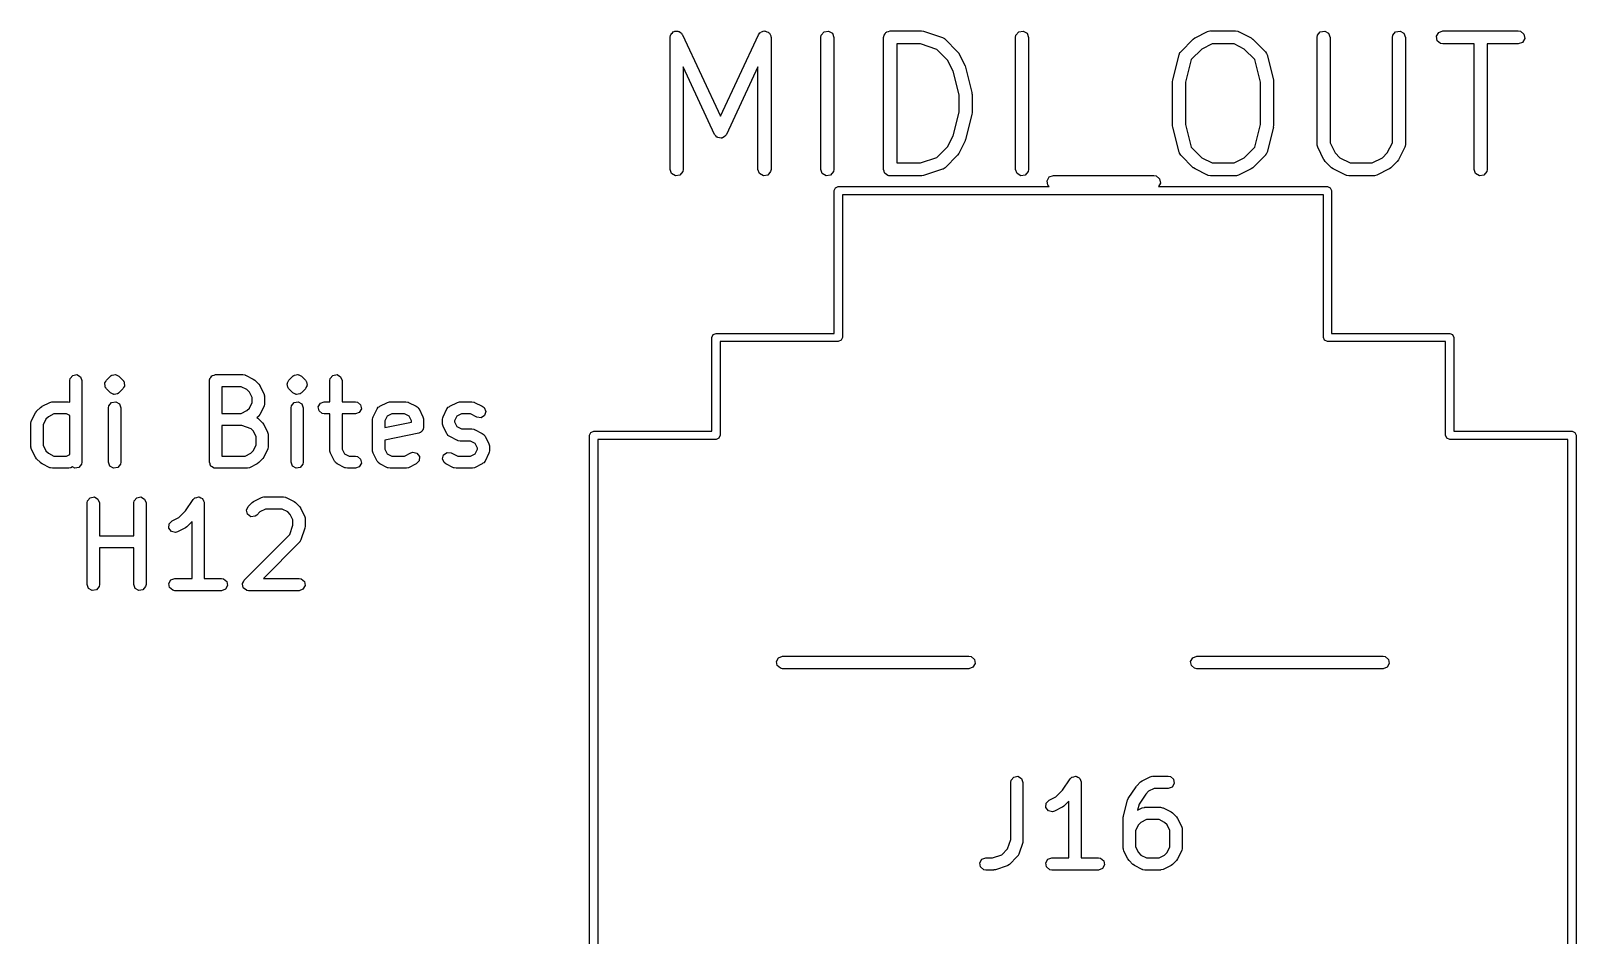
# Model space of a CAD drawing. Extents: x 0.58 to 7.69, y -5 to -0.56.
# Drawn here: x 4.059 to 4.805, y -1.076 to -0.639 of the extents above; entities that cross this region are included whole.
import ezdxf

# ---------------------------------------------------------------- set-up
doc = ezdxf.new("R2010")
doc.units = 0
doc.header["$MEASUREMENT"] = 0
doc.layers.add('BLACK', color=7, linetype='CONTINUOUS')

msp = doc.modelspace()

# ---------------------------------------------------------------- linework, layer by layer
at = {"layer": 'BLACK', "linetype": 'CONTINUOUS'}
for p, q in [((4.36757, -0.642607), (4.36776, -0.641529)), ((4.36776, -0.641529), (4.36803, -0.641207)), ((4.36803, -0.641207), (4.36814, -0.640801)), ((4.36814, -0.640801), (4.36871, -0.640406)), ((4.36871, -0.640406), (4.36915, -0.639879)), ((4.36915, -0.639879), (4.36956, -0.639805)), ((4.36956, -0.639805), (4.36991, -0.639564)), ((4.36991, -0.639564), (4.37059, -0.639624)), ((4.37059, -0.639624), (4.37127, -0.639504)), ((4.37127, -0.639504), (4.37163, -0.639715)), ((4.37163, -0.639715), (4.37205, -0.639751)), ((4.37205, -0.639751), (4.37254, -0.640238)), ((4.37254, -0.640238), (4.37314, -0.640582)), ((4.37314, -0.640582), (4.37328, -0.640977)), ((4.37328, -0.640977), (4.37358, -0.641274)), ((4.37358, -0.641274), (4.39196, -0.680658)), ((4.39196, -0.680658), (4.41034, -0.641274)), ((4.41034, -0.641274), (4.41096, -0.640379)), ((4.41096, -0.640379), (4.41134, -0.640201)), ((4.41134, -0.640201), (4.41162, -0.639879)), ((4.41162, -0.639879), (4.41229, -0.639759)), ((4.41229, -0.639759), (4.41292, -0.639468)), ((4.41292, -0.639468), (4.41332, -0.639577)), ((4.41332, -0.639577), (4.41374, -0.639504)), ((4.41374, -0.639504), (4.41433, -0.639848)), ((4.41433, -0.639848), (4.415, -0.640027)), ((4.415, -0.640027), (4.41524, -0.640371)), ((4.41524, -0.640371), (4.4156, -0.640582)), ((4.4156, -0.640582), (4.41584, -0.641228)), ((4.41584, -0.641228), (4.41623, -0.641792)), ((4.44037, -0.642607), (4.44056, -0.641529)), ((4.44056, -0.641529), (4.44195, -0.639879)), ((4.44195, -0.639879), (4.44407, -0.639504)), ((4.44407, -0.639504), (4.44594, -0.640582)), ((4.44594, -0.640582), (4.44667, -0.642607)), ((4.47082, -0.641938), (4.4709, -0.641529)), ((4.4709, -0.641529), (4.47142, -0.640902)), ((4.47142, -0.640902), (4.47183, -0.640194)), ((4.47183, -0.640194), (4.4721, -0.640096)), ((4.4721, -0.640096), (4.47228, -0.639879)), ((4.47228, -0.639879), (4.47309, -0.639736)), ((4.47309, -0.639736), (4.47386, -0.639457)), ((4.47386, -0.639457), (4.48902, -0.639457)), ((4.48902, -0.639457), (4.48995, -0.63962)), ((4.48995, -0.63962), (4.49002, -0.639618)), ((4.49002, -0.639618), (4.49912, -0.642652)), ((4.53441, -0.642607), (4.5346, -0.641529)), ((4.5346, -0.641529), (4.53598, -0.639879)), ((4.53598, -0.639879), (4.5381, -0.639504)), ((4.5381, -0.639504), (4.53997, -0.640582)), ((4.53997, -0.640582), (4.54071, -0.642607)), ((4.62108, -0.642822), (4.62715, -0.639789)), ((4.62715, -0.639789), (4.6282, -0.639477)), ((4.6282, -0.639477), (4.62838, -0.639521)), ((4.62838, -0.639521), (4.62856, -0.639457)), ((4.62856, -0.639457), (4.64069, -0.639457)), ((4.64069, -0.639457), (4.64177, -0.639646)), ((4.64177, -0.639646), (4.64191, -0.639768)), ((4.64191, -0.639768), (4.6421, -0.639789)), ((4.6421, -0.639789), (4.64817, -0.642822)), ((4.68001, -0.642607), (4.6802, -0.641529)), ((4.6802, -0.641529), (4.68158, -0.639879)), ((4.68158, -0.639879), (4.6837, -0.639504)), ((4.6837, -0.639504), (4.68557, -0.640582)), ((4.68557, -0.640582), (4.68631, -0.642607)), ((4.71641, -0.642607), (4.7166, -0.641529)), ((4.7166, -0.641529), (4.71798, -0.639879)), ((4.71798, -0.639879), (4.7201, -0.639504)), ((4.7201, -0.639504), (4.72197, -0.640582)), ((4.72197, -0.640582), (4.72271, -0.642607)), ((4.73769, -0.64206), (4.73877, -0.640194)), ((4.73877, -0.640194), (4.74079, -0.639457)), ((4.74079, -0.639457), (4.77719, -0.639457)), ((4.77719, -0.639457), (4.77827, -0.639646)), ((4.77827, -0.639646), (4.77992, -0.641032)), ((4.77992, -0.641032), (4.78029, -0.643154)), ((4.36757, -0.706307), (4.36757, -0.642607)), ((4.41623, -0.641792), (4.4162, -0.642211)), ((4.4162, -0.642211), (4.41634, -0.642607)), ((4.41634, -0.642607), (4.41634, -0.706307)), ((4.44037, -0.706307), (4.44037, -0.642607)), ((4.44667, -0.642607), (4.44667, -0.706307)), ((4.47071, -0.642607), (4.47078, -0.642197)), ((4.47071, -0.706307), (4.47071, -0.642607)), ((4.47075, -0.64206), (4.47082, -0.641938)), ((4.47078, -0.642197), (4.47075, -0.64206)), ((4.48851, -0.645757), (4.47701, -0.645757)), ((4.47701, -0.645757), (4.47701, -0.703157)), ((4.49642, -0.648393), (4.48851, -0.645757)), ((4.5016, -0.653573), (4.49642, -0.648393)), ((4.49912, -0.642652), (4.50008, -0.643172)), ((4.50008, -0.643172), (4.50018, -0.643333)), ((4.50018, -0.643333), (4.50035, -0.643412)), ((4.50035, -0.643412), (4.50642, -0.649479)), ((4.53441, -0.706307), (4.53441, -0.642607)), ((4.54071, -0.642607), (4.54071, -0.706307)), ((4.6142, -0.649479), (4.62026, -0.643413)), ((4.62436, -0.648229), (4.61927, -0.653317)), ((4.62026, -0.643413), (4.62103, -0.642872)), ((4.62103, -0.642872), (4.62108, -0.642822)), ((4.6293, -0.645757), (4.62436, -0.648229)), ((4.63995, -0.645757), (4.6293, -0.645757)), ((4.64489, -0.648229), (4.63995, -0.645757)), ((4.64998, -0.653317), (4.64489, -0.648229)), ((4.64817, -0.642822), (4.64892, -0.643383)), ((4.64892, -0.643383), (4.64898, -0.643412)), ((4.64898, -0.643412), (4.65505, -0.649479)), ((4.68001, -0.694173), (4.68001, -0.642607)), ((4.68631, -0.642607), (4.68631, -0.69343)), ((4.71641, -0.69343), (4.71641, -0.642607)), ((4.72271, -0.642607), (4.72271, -0.694173)), ((4.73806, -0.644182), (4.73769, -0.64206)), ((4.73971, -0.645567), (4.73806, -0.644182)), ((4.74079, -0.645757), (4.73971, -0.645567)), ((4.75584, -0.645757), (4.74079, -0.645757)), ((4.75584, -0.706307), (4.75584, -0.645757)), ((4.77719, -0.645757), (4.76214, -0.645757)), ((4.76214, -0.645757), (4.76214, -0.706307)), ((4.77921, -0.64502), (4.77719, -0.645757)), ((4.78029, -0.643154), (4.77921, -0.64502)), ((4.50425, -0.658873), (4.5016, -0.653573)), ((4.50642, -0.649479), (4.50696, -0.650251)), ((4.50696, -0.650251), (4.50701, -0.650298)), ((4.50701, -0.650298), (4.51004, -0.656365)), ((4.51004, -0.656365), (4.5102, -0.656886)), ((4.61033, -0.663076), (4.61337, -0.650943)), ((4.61337, -0.650943), (4.61381, -0.649943)), ((4.61381, -0.649943), (4.61406, -0.649761)), ((4.61406, -0.649761), (4.6142, -0.649479)), ((4.61927, -0.653317), (4.61654, -0.664228)), ((4.65271, -0.664228), (4.64998, -0.653317)), ((4.65505, -0.649479), (4.65568, -0.650375)), ((4.65568, -0.650375), (4.65571, -0.650685)), ((4.65571, -0.650685), (4.65588, -0.650943)), ((4.65588, -0.650943), (4.65891, -0.663076)), ((4.3891, -0.689439), (4.37387, -0.656805)), ((4.37387, -0.656805), (4.37387, -0.706307)), ((4.41004, -0.656805), (4.39481, -0.689439)), ((4.41004, -0.706307), (4.41004, -0.656805)), ((4.50711, -0.670294), (4.50425, -0.658873)), ((4.5102, -0.656886), (4.51028, -0.657009)), ((4.51028, -0.657009), (4.51331, -0.669143)), ((4.61024, -0.66384), (4.61035, -0.663221)), ((4.61024, -0.685073), (4.61024, -0.66384)), ((4.61035, -0.663221), (4.61033, -0.663076)), ((4.65891, -0.663076), (4.65896, -0.663703)), ((4.65896, -0.663703), (4.65901, -0.66384)), ((4.65901, -0.66384), (4.65901, -0.685073)), ((4.50711, -0.678619), (4.50711, -0.670294)), ((4.51331, -0.669143), (4.51336, -0.66977)), ((4.51336, -0.66977), (4.51341, -0.669907)), ((4.51341, -0.669907), (4.51341, -0.679007)), ((4.61654, -0.664228), (4.61654, -0.684685)), ((4.65271, -0.684685), (4.65271, -0.664228)), ((4.50425, -0.69004), (4.50711, -0.678619)), ((4.51341, -0.679007), (4.5133, -0.679626)), ((4.51331, -0.679771), (4.51028, -0.691904)), ((4.5133, -0.679626), (4.51331, -0.679771)), ((4.61029, -0.68521), (4.61024, -0.685073)), ((4.61033, -0.685837), (4.61029, -0.68521)), ((4.61337, -0.697971), (4.61033, -0.685837)), ((4.61654, -0.684685), (4.61927, -0.695596)), ((4.64998, -0.695596), (4.65271, -0.684685)), ((4.65891, -0.685837), (4.65588, -0.697971)), ((4.65901, -0.685073), (4.6589, -0.685692)), ((4.6589, -0.685692), (4.65891, -0.685837)), ((4.38968, -0.690017), (4.3891, -0.689439)), ((4.39015, -0.690686), (4.38968, -0.690017)), ((4.39042, -0.69076), (4.39015, -0.690686)), ((4.39063, -0.690962), (4.39042, -0.69076)), ((4.39144, -0.691033), (4.39063, -0.690962)), ((4.39223, -0.691245), (4.39144, -0.691033)), ((4.39249, -0.691124), (4.39223, -0.691245)), ((4.39277, -0.691149), (4.39249, -0.691124)), ((4.39344, -0.69068), (4.39277, -0.691149)), ((4.39418, -0.690335), (4.39344, -0.69068)), ((4.39442, -0.689993), (4.39418, -0.690335)), ((4.39454, -0.689913), (4.39442, -0.689993)), ((4.39457, -0.689778), (4.39454, -0.689913)), ((4.39481, -0.689439), (4.39457, -0.689778)), ((4.5016, -0.695341), (4.50425, -0.69004)), ((4.51004, -0.692549), (4.50701, -0.698615)), ((4.51006, -0.6924), (4.51004, -0.692549)), ((4.51028, -0.691904), (4.51006, -0.6924)), ((4.68631, -0.69343), (4.68878, -0.698374)), ((4.71393, -0.698374), (4.71641, -0.69343)), ((4.48851, -0.703157), (4.49642, -0.70052)), ((4.49642, -0.70052), (4.5016, -0.695341)), ((4.50642, -0.699434), (4.50035, -0.705501)), ((4.50645, -0.699372), (4.50642, -0.699434)), ((4.50701, -0.698615), (4.50645, -0.699372)), ((4.61354, -0.698228), (4.61337, -0.697971)), ((4.61357, -0.698538), (4.61354, -0.698228)), ((4.6142, -0.699434), (4.61357, -0.698538)), ((4.62026, -0.705501), (4.6142, -0.699434)), ((4.61927, -0.695596), (4.62436, -0.700684)), ((4.62436, -0.700684), (4.6293, -0.703157)), ((4.63995, -0.703157), (4.64489, -0.700684)), ((4.64489, -0.700684), (4.64998, -0.695596)), ((4.65505, -0.699434), (4.64898, -0.705501)), ((4.65518, -0.699152), (4.65505, -0.699434)), ((4.65543, -0.69897), (4.65518, -0.699152)), ((4.65588, -0.697971), (4.65543, -0.69897)), ((4.68007, -0.69435), (4.68001, -0.694173)), ((4.68003, -0.694533), (4.68007, -0.69435)), ((4.68034, -0.695582), (4.68003, -0.694533)), ((4.68337, -0.701649), (4.68034, -0.695582)), ((4.68878, -0.698374), (4.69109, -0.700684)), ((4.69109, -0.700684), (4.69603, -0.703157)), ((4.70668, -0.703157), (4.71162, -0.700684)), ((4.71162, -0.700684), (4.71393, -0.698374)), ((4.72237, -0.695582), (4.71934, -0.701649)), ((4.7224, -0.695395), (4.72237, -0.695582)), ((4.72252, -0.695251), (4.7224, -0.695395)), ((4.72271, -0.694173), (4.72252, -0.695251)), ((4.36831, -0.708331), (4.36757, -0.706307)), ((4.37018, -0.709409), (4.36831, -0.708331)), ((4.37368, -0.707384), (4.3723, -0.709035)), ((4.37387, -0.706307), (4.37368, -0.707384)), ((4.41078, -0.708331), (4.41004, -0.706307)), ((4.41264, -0.709409), (4.41078, -0.708331)), ((4.41615, -0.707384), (4.41477, -0.709035)), ((4.41634, -0.706307), (4.41615, -0.707384)), ((4.44111, -0.708331), (4.44037, -0.706307)), ((4.44298, -0.709409), (4.44111, -0.708331)), ((4.44648, -0.707384), (4.4451, -0.709035)), ((4.44667, -0.706307), (4.44648, -0.707384)), ((4.47099, -0.707076), (4.47071, -0.706307)), ((4.47113, -0.707882), (4.47099, -0.707076)), ((4.47135, -0.708064), (4.47113, -0.707882)), ((4.47144, -0.708331), (4.47135, -0.708064)), ((4.47215, -0.70874), (4.47144, -0.708331)), ((4.47278, -0.709267), (4.47215, -0.70874)), ((4.47701, -0.703157), (4.48851, -0.703157)), ((4.49912, -0.706262), (4.49002, -0.709295)), ((4.49927, -0.706145), (4.49912, -0.706262)), ((4.49945, -0.706128), (4.49927, -0.706145)), ((4.50035, -0.705501), (4.49945, -0.706128)), ((4.53514, -0.708331), (4.53441, -0.706307)), ((4.53701, -0.709409), (4.53514, -0.708331)), ((4.54052, -0.707384), (4.53913, -0.709035)), ((4.54071, -0.706307), (4.54052, -0.707384)), ((4.62032, -0.70553), (4.62026, -0.705501)), ((4.62108, -0.706091), (4.62032, -0.70553)), ((4.62715, -0.709124), (4.62108, -0.706091)), ((4.6293, -0.703157), (4.63995, -0.703157)), ((4.64817, -0.706091), (4.6421, -0.709124)), ((4.64821, -0.706041), (4.64817, -0.706091)), ((4.64898, -0.705501), (4.64821, -0.706041)), ((4.68342, -0.701696), (4.68337, -0.701649)), ((4.68396, -0.702467), (4.68342, -0.701696)), ((4.687, -0.705501), (4.68396, -0.702467)), ((4.68706, -0.70553), (4.687, -0.705501)), ((4.68781, -0.706091), (4.68706, -0.70553)), ((4.69388, -0.709124), (4.68781, -0.706091)), ((4.69603, -0.703157), (4.70668, -0.703157)), ((4.7149, -0.706091), (4.70883, -0.709124)), ((4.71495, -0.706041), (4.7149, -0.706091)), ((4.71572, -0.705501), (4.71495, -0.706041)), ((4.71875, -0.702467), (4.71572, -0.705501)), ((4.71878, -0.702405), (4.71875, -0.702467)), ((4.71934, -0.701649), (4.71878, -0.702405)), ((4.75658, -0.708331), (4.75584, -0.706307)), ((4.75844, -0.709409), (4.75658, -0.708331)), ((4.76195, -0.707384), (4.76057, -0.709035)), ((4.76214, -0.706307), (4.76195, -0.707384)), ((4.3723, -0.709035), (4.37018, -0.709409)), ((4.41477, -0.709035), (4.41264, -0.709409)), ((4.4451, -0.709035), (4.44298, -0.709409)), ((4.44685, -0.716535), (4.44743, -0.715144)), ((4.44743, -0.715144), (4.44882, -0.714567)), ((4.44882, -0.714567), (4.55073, -0.714567)), ((4.47319, -0.709339), (4.47278, -0.709267)), ((4.47331, -0.709409), (4.47319, -0.709339)), ((4.47345, -0.709384), (4.47331, -0.709409)), ((4.47386, -0.709457), (4.47345, -0.709384)), ((4.48902, -0.709457), (4.47386, -0.709457)), ((4.48909, -0.709433), (4.48902, -0.709457)), ((4.49002, -0.709295), (4.48909, -0.709433)), ((4.53913, -0.709035), (4.53701, -0.709409)), ((4.54962, -0.711826), (4.5507, -0.70996)), ((4.55, -0.713948), (4.54962, -0.711826)), ((4.55073, -0.714567), (4.55, -0.713948)), ((4.5507, -0.70996), (4.55272, -0.709223)), ((4.55272, -0.709223), (4.60126, -0.709223)), ((4.60126, -0.709223), (4.60233, -0.709413)), ((4.60233, -0.709413), (4.60398, -0.710798)), ((4.60436, -0.71292), (4.60341, -0.714567)), ((4.60341, -0.714567), (4.68504, -0.714567)), ((4.60398, -0.710798), (4.60436, -0.71292)), ((4.62734, -0.709145), (4.62715, -0.709124)), ((4.62748, -0.709267), (4.62734, -0.709145)), ((4.62856, -0.709457), (4.62748, -0.709267)), ((4.64069, -0.709457), (4.62856, -0.709457)), ((4.64087, -0.709392), (4.64069, -0.709457)), ((4.64105, -0.709436), (4.64087, -0.709392)), ((4.6421, -0.709124), (4.64105, -0.709436)), ((4.68504, -0.714567), (4.68643, -0.715144)), ((4.68643, -0.715144), (4.68701, -0.716535)), ((4.69407, -0.709145), (4.69388, -0.709124)), ((4.69421, -0.709267), (4.69407, -0.709145)), ((4.69529, -0.709457), (4.69421, -0.709267)), ((4.70742, -0.709457), (4.69529, -0.709457)), ((4.7076, -0.709392), (4.70742, -0.709457)), ((4.70778, -0.709436), (4.7076, -0.709392)), ((4.70883, -0.709124), (4.70778, -0.709436)), ((4.76057, -0.709035), (4.75844, -0.709409)), ((4.44685, -0.785433), (4.44685, -0.716535)), ((4.45079, -0.718504), (4.45079, -0.787402)), ((4.68307, -0.718504), (4.45079, -0.718504)), ((4.68307, -0.787402), (4.68307, -0.718504)), ((4.68701, -0.716535), (4.68701, -0.785433)), ((4.3878, -0.787402), (4.38837, -0.78601)), ((4.3878, -0.832677), (4.3878, -0.787402)), ((4.38837, -0.78601), (4.38976, -0.785433)), ((4.38976, -0.785433), (4.44685, -0.785433)), ((4.44882, -0.78937), (4.39173, -0.78937)), ((4.39173, -0.78937), (4.39173, -0.834646)), ((4.45021, -0.788794), (4.44882, -0.78937)), ((4.45079, -0.787402), (4.45021, -0.788794)), ((4.68365, -0.788794), (4.68307, -0.787402)), ((4.68504, -0.78937), (4.68365, -0.788794)), ((4.74213, -0.78937), (4.68504, -0.78937)), ((4.68701, -0.785433), (4.74409, -0.785433)), ((4.74213, -0.834646), (4.74213, -0.78937)), ((4.74409, -0.785433), (4.74549, -0.78601)), ((4.74549, -0.78601), (4.74606, -0.787402)), ((4.74606, -0.787402), (4.74606, -0.832677)), ((4.07784, -0.807251), (4.07914, -0.805703)), ((4.07914, -0.805703), (4.08113, -0.805353)), ((4.08113, -0.805353), (4.08288, -0.806363)), ((4.09759, -0.805949), (4.09767, -0.805842)), ((4.09767, -0.805842), (4.0978, -0.805808)), ((4.0978, -0.805803), (4.09789, -0.805703)), ((4.0978, -0.805808), (4.0978, -0.805803)), ((4.09789, -0.805703), (4.09796, -0.80569)), ((4.09796, -0.80569), (4.09811, -0.805584)), ((4.09811, -0.805584), (4.09888, -0.805518)), ((4.09888, -0.805518), (4.09962, -0.805319)), ((4.09962, -0.805319), (4.09974, -0.805376)), ((4.09974, -0.805376), (4.09988, -0.805353)), ((4.09988, -0.805353), (4.09999, -0.80542)), ((4.09999, -0.80542), (4.10013, -0.805408)), ((4.10013, -0.805408), (4.10076, -0.805848)), ((4.10076, -0.805848), (4.10145, -0.806173)), ((4.14646, -0.805908), (4.14663, -0.805703)), ((4.14663, -0.805703), (4.14739, -0.80557)), ((4.14739, -0.80557), (4.14811, -0.805308)), ((4.14811, -0.805308), (4.16123, -0.805308)), ((4.16123, -0.805308), (4.16224, -0.805486)), ((4.16224, -0.805486), (4.16237, -0.805599)), ((4.16237, -0.805599), (4.16255, -0.80562)), ((4.16255, -0.80562), (4.1663, -0.807494)), ((4.18571, -0.805949), (4.18578, -0.805842)), ((4.18578, -0.805842), (4.18591, -0.805808)), ((4.18591, -0.805808), (4.18592, -0.805803)), ((4.18592, -0.805803), (4.186, -0.805703)), ((4.186, -0.805703), (4.18608, -0.80569)), ((4.18608, -0.80569), (4.18623, -0.805584)), ((4.18623, -0.805584), (4.18699, -0.805518)), ((4.18699, -0.805518), (4.18773, -0.805319)), ((4.18773, -0.805319), (4.18786, -0.805376)), ((4.18786, -0.805376), (4.18799, -0.805353)), ((4.18799, -0.805353), (4.18811, -0.80542)), ((4.18811, -0.80542), (4.18824, -0.805408)), ((4.18824, -0.805408), (4.18887, -0.805848)), ((4.18887, -0.805848), (4.18956, -0.806173)), ((4.20345, -0.807251), (4.20475, -0.805703)), ((4.20475, -0.805703), (4.20674, -0.805353)), ((4.20674, -0.805353), (4.20849, -0.806363)), ((4.07766, -0.808261), (4.07784, -0.807251)), ((4.07766, -0.818572), (4.07766, -0.808261)), ((4.08288, -0.806363), (4.08357, -0.808261)), ((4.08357, -0.808261), (4.08357, -0.847631)), ((4.09455, -0.809878), (4.09466, -0.809637)), ((4.09474, -0.810619), (4.09455, -0.809878)), ((4.09464, -0.809371), (4.09508, -0.808743)), ((4.09466, -0.809637), (4.09464, -0.809371)), ((4.09481, -0.811383), (4.09474, -0.810619)), ((4.09504, -0.811702), (4.09481, -0.811383)), ((4.09507, -0.811829), (4.09504, -0.811702)), ((4.09518, -0.811904), (4.09507, -0.811829)), ((4.09508, -0.808743), (4.0954, -0.808047)), ((4.0954, -0.812223), (4.09518, -0.811904)), ((4.0954, -0.808047), (4.09727, -0.806173)), ((4.09727, -0.814098), (4.0954, -0.812223)), ((4.09727, -0.806173), (4.09759, -0.805949)), ((4.10145, -0.806173), (4.10333, -0.808047)), ((4.10333, -0.812223), (4.10145, -0.814098)), ((4.10333, -0.808047), (4.10355, -0.808366)), ((4.10365, -0.811528), (4.10333, -0.812223)), ((4.10355, -0.808366), (4.10366, -0.808442)), ((4.10409, -0.8109), (4.10365, -0.811528)), ((4.10366, -0.808442), (4.10369, -0.808568)), ((4.10369, -0.808568), (4.10391, -0.808887)), ((4.10391, -0.808887), (4.10398, -0.809652)), ((4.10398, -0.809652), (4.10418, -0.810393)), ((4.10418, -0.810393), (4.10407, -0.810634)), ((4.10407, -0.810634), (4.10409, -0.8109)), ((4.14515, -0.808261), (4.14522, -0.807877)), ((4.14515, -0.847631), (4.14515, -0.808261)), ((4.1452, -0.807748), (4.14526, -0.807634)), ((4.14522, -0.807877), (4.1452, -0.807748)), ((4.14526, -0.807634), (4.14533, -0.807251)), ((4.14533, -0.807251), (4.14582, -0.806663)), ((4.14582, -0.806663), (4.14621, -0.805999)), ((4.14621, -0.805999), (4.14646, -0.805908)), ((4.16053, -0.811213), (4.15106, -0.811213)), ((4.15106, -0.811213), (4.15106, -0.824055)), ((4.16323, -0.812562), (4.16053, -0.811213)), ((4.16443, -0.813759), (4.16323, -0.812562)), ((4.1663, -0.807494), (4.16701, -0.80802)), ((4.16701, -0.80802), (4.16707, -0.808047)), ((4.16707, -0.808047), (4.16894, -0.809922)), ((4.16894, -0.809922), (4.16945, -0.810645)), ((4.16945, -0.810645), (4.1695, -0.81069)), ((4.1695, -0.81069), (4.17137, -0.814439)), ((4.18266, -0.809878), (4.18277, -0.809637)), ((4.18286, -0.810619), (4.18266, -0.809878)), ((4.18275, -0.809371), (4.18319, -0.808743)), ((4.18277, -0.809637), (4.18275, -0.809371)), ((4.18293, -0.811383), (4.18286, -0.810619)), ((4.18315, -0.811702), (4.18293, -0.811383)), ((4.18318, -0.811829), (4.18315, -0.811702)), ((4.18329, -0.811904), (4.18318, -0.811829)), ((4.18319, -0.808743), (4.18351, -0.808047)), ((4.18351, -0.812223), (4.18329, -0.811904)), ((4.18351, -0.808047), (4.18539, -0.806173)), ((4.18539, -0.814098), (4.18351, -0.812223)), ((4.18539, -0.806173), (4.18571, -0.805949)), ((4.18956, -0.806173), (4.19144, -0.808047)), ((4.19144, -0.812223), (4.18956, -0.814098)), ((4.19144, -0.808047), (4.19166, -0.808366)), ((4.19176, -0.811528), (4.19144, -0.812223)), ((4.19166, -0.808366), (4.19177, -0.808442)), ((4.1922, -0.8109), (4.19176, -0.811528)), ((4.19177, -0.808442), (4.1918, -0.808568)), ((4.1918, -0.808568), (4.19203, -0.808887)), ((4.19203, -0.808887), (4.19209, -0.809652)), ((4.19209, -0.809652), (4.19229, -0.810393)), ((4.19229, -0.810393), (4.19218, -0.810634)), ((4.19218, -0.810634), (4.1922, -0.8109)), ((4.20327, -0.808261), (4.20345, -0.807251)), ((4.20327, -0.818431), (4.20327, -0.808261)), ((4.20849, -0.806363), (4.20918, -0.808261)), ((4.20918, -0.808261), (4.20918, -0.818431)), ((4.06353, -0.821171), (4.06425, -0.820664)), ((4.06425, -0.820664), (4.0643, -0.820618)), ((4.0643, -0.820618), (4.06805, -0.818743)), ((4.06805, -0.818743), (4.06903, -0.818451)), ((4.06903, -0.818451), (4.0692, -0.818492)), ((4.0692, -0.818492), (4.06937, -0.818431)), ((4.06937, -0.818431), (4.07687, -0.818431)), ((4.07687, -0.818431), (4.07766, -0.818572)), ((4.09641, -0.821384), (4.09659, -0.820374)), ((4.09659, -0.820374), (4.09789, -0.818827)), ((4.09797, -0.814422), (4.09727, -0.814098)), ((4.09789, -0.818827), (4.09988, -0.818476)), ((4.0986, -0.814862), (4.09797, -0.814422)), ((4.09873, -0.814851), (4.0986, -0.814862)), ((4.09885, -0.814918), (4.09873, -0.814851)), ((4.09898, -0.814895), (4.09885, -0.814918)), ((4.09911, -0.814952), (4.09898, -0.814895)), ((4.09985, -0.814753), (4.09911, -0.814952)), ((4.10061, -0.814686), (4.09985, -0.814753)), ((4.09988, -0.818476), (4.10162, -0.819486)), ((4.10076, -0.814581), (4.10061, -0.814686)), ((4.10084, -0.814567), (4.10076, -0.814581)), ((4.10092, -0.814468), (4.10084, -0.814567)), ((4.10093, -0.814463), (4.10092, -0.814468)), ((4.10106, -0.814429), (4.10093, -0.814463)), ((4.10113, -0.814321), (4.10106, -0.814429)), ((4.10145, -0.814098), (4.10113, -0.814321)), ((4.10162, -0.819486), (4.10232, -0.821384)), ((4.16578, -0.816457), (4.16443, -0.813759)), ((4.16443, -0.82151), (4.16578, -0.818812)), ((4.16578, -0.818812), (4.16578, -0.816457)), ((4.17137, -0.82083), (4.1695, -0.824579)), ((4.17137, -0.814439), (4.17166, -0.815422)), ((4.17139, -0.820654), (4.17137, -0.82083)), ((4.1715, -0.820519), (4.17139, -0.820654)), ((4.17168, -0.819509), (4.1715, -0.820519)), ((4.17166, -0.815422), (4.17162, -0.815594)), ((4.17162, -0.815594), (4.17168, -0.81576)), ((4.17168, -0.81576), (4.17168, -0.819509)), ((4.18452, -0.821384), (4.1847, -0.820374)), ((4.1847, -0.820374), (4.186, -0.818827)), ((4.18608, -0.814422), (4.18539, -0.814098)), ((4.186, -0.818827), (4.18799, -0.818476)), ((4.18671, -0.814862), (4.18608, -0.814422)), ((4.18685, -0.814851), (4.18671, -0.814862)), ((4.18696, -0.814918), (4.18685, -0.814851)), ((4.1871, -0.814895), (4.18696, -0.814918)), ((4.18722, -0.814952), (4.1871, -0.814895)), ((4.18796, -0.814753), (4.18722, -0.814952)), ((4.18872, -0.814686), (4.18796, -0.814753)), ((4.18799, -0.818476), (4.18974, -0.819486)), ((4.18887, -0.814581), (4.18872, -0.814686)), ((4.18895, -0.814567), (4.18887, -0.814581)), ((4.18904, -0.814468), (4.18895, -0.814567)), ((4.18917, -0.814429), (4.18904, -0.814463)), ((4.18904, -0.814463), (4.18904, -0.814468)), ((4.18925, -0.814321), (4.18917, -0.814429)), ((4.18956, -0.814098), (4.18925, -0.814321)), ((4.18974, -0.819486), (4.19043, -0.821384)), ((4.19769, -0.820871), (4.1987, -0.819122)), ((4.1987, -0.819122), (4.2006, -0.818431)), ((4.2006, -0.818431), (4.20327, -0.818431)), ((4.20918, -0.818431), (4.2156, -0.818431)), ((4.2156, -0.818431), (4.21661, -0.818609)), ((4.21661, -0.818609), (4.21816, -0.819908)), ((4.21816, -0.819908), (4.21851, -0.821897)), ((4.2271, -0.820939), (4.2274, -0.820618)), ((4.2274, -0.820618), (4.23115, -0.818743)), ((4.23115, -0.818743), (4.23213, -0.818451)), ((4.23213, -0.818451), (4.23231, -0.818492)), ((4.23231, -0.818492), (4.23247, -0.818431)), ((4.23247, -0.818431), (4.23997, -0.818431)), ((4.23997, -0.818431), (4.24098, -0.818609)), ((4.24098, -0.818609), (4.24112, -0.818723)), ((4.24112, -0.818723), (4.24129, -0.818743)), ((4.24129, -0.818743), (4.24504, -0.820618)), ((4.24504, -0.820618), (4.24586, -0.821229)), ((4.26084, -0.820939), (4.26115, -0.820618)), ((4.26115, -0.820618), (4.2649, -0.818743)), ((4.2649, -0.818743), (4.26588, -0.818451)), ((4.26588, -0.818451), (4.26605, -0.818492)), ((4.26605, -0.818492), (4.26622, -0.818431)), ((4.26622, -0.818431), (4.27184, -0.818431)), ((4.27184, -0.818431), (4.27285, -0.818609)), ((4.27285, -0.818609), (4.27299, -0.818723)), ((4.27299, -0.818723), (4.27316, -0.818743)), ((4.27316, -0.818743), (4.27691, -0.820618)), ((4.27691, -0.820618), (4.27773, -0.821229)), ((4.05891, -0.828883), (4.05909, -0.827873)), ((4.05909, -0.827873), (4.05921, -0.827738)), ((4.05921, -0.827738), (4.05923, -0.827562)), ((4.05923, -0.827562), (4.0611, -0.823813)), ((4.0611, -0.823813), (4.06163, -0.823104)), ((4.06163, -0.823104), (4.06165, -0.823046)), ((4.06165, -0.823046), (4.06353, -0.821171)), ((4.06617, -0.826883), (4.06482, -0.82958)), ((4.06737, -0.825685), (4.06617, -0.826883)), ((4.07006, -0.824337), (4.06737, -0.825685)), ((4.07617, -0.824337), (4.07006, -0.824337)), ((4.07766, -0.825084), (4.07617, -0.824337)), ((4.07766, -0.843931), (4.07766, -0.825084)), ((4.09641, -0.847631), (4.09641, -0.821384)), ((4.10232, -0.821384), (4.10232, -0.847631)), ((4.15106, -0.824055), (4.16053, -0.824055)), ((4.16053, -0.824055), (4.16323, -0.822707)), ((4.16323, -0.822707), (4.16443, -0.82151)), ((4.16894, -0.825347), (4.16806, -0.826229)), ((4.16806, -0.826229), (4.16869, -0.82657)), ((4.16869, -0.82657), (4.16878, -0.82672)), ((4.16878, -0.82672), (4.16894, -0.826795)), ((4.16897, -0.825288), (4.16894, -0.825347)), ((4.16894, -0.826795), (4.17082, -0.82867)), ((4.1695, -0.824579), (4.16897, -0.825288)), ((4.18452, -0.847631), (4.18452, -0.821384)), ((4.19043, -0.821384), (4.19043, -0.847631)), ((4.19804, -0.82286), (4.19769, -0.820871)), ((4.19959, -0.824159), (4.19804, -0.82286)), ((4.2006, -0.824337), (4.19959, -0.824159)), ((4.20327, -0.824337), (4.2006, -0.824337)), ((4.20327, -0.842006), (4.20327, -0.824337)), ((4.2156, -0.824337), (4.20918, -0.824337)), ((4.20918, -0.824337), (4.20918, -0.841309)), ((4.2175, -0.823646), (4.2156, -0.824337)), ((4.21851, -0.821897), (4.2175, -0.823646)), ((4.22389, -0.827008), (4.22407, -0.825998)), ((4.22389, -0.842006), (4.22389, -0.827008)), ((4.22407, -0.825998), (4.22419, -0.825863)), ((4.22419, -0.825863), (4.22421, -0.825688)), ((4.22421, -0.825688), (4.22608, -0.821938)), ((4.22608, -0.821938), (4.22669, -0.821115)), ((4.22669, -0.821115), (4.2271, -0.820939)), ((4.23092, -0.82546), (4.2298, -0.827705)), ((4.2298, -0.827705), (4.2298, -0.830905)), ((4.23317, -0.824337), (4.23092, -0.82546)), ((4.23927, -0.824337), (4.23317, -0.824337)), ((4.24152, -0.82546), (4.23927, -0.824337)), ((4.24264, -0.827705), (4.24152, -0.82546)), ((4.24264, -0.828337), (4.24264, -0.827705)), ((4.24586, -0.821229), (4.24604, -0.821634)), ((4.24604, -0.821634), (4.24636, -0.821938)), ((4.24636, -0.821938), (4.24824, -0.825688)), ((4.24824, -0.825688), (4.24853, -0.826671)), ((4.24853, -0.826671), (4.24849, -0.826842)), ((4.24849, -0.826842), (4.24855, -0.827008)), ((4.24855, -0.827008), (4.24855, -0.830758)), ((4.25764, -0.827008), (4.25782, -0.825998)), ((4.25764, -0.828883), (4.25764, -0.827008)), ((4.25782, -0.825998), (4.25793, -0.825863)), ((4.25793, -0.825863), (4.25795, -0.825688)), ((4.25795, -0.825688), (4.25983, -0.821938)), ((4.25983, -0.821938), (4.26044, -0.821115)), ((4.26044, -0.821115), (4.26084, -0.820939)), ((4.26467, -0.82546), (4.26355, -0.827705)), ((4.26355, -0.827705), (4.26355, -0.828186)), ((4.26355, -0.828186), (4.26467, -0.830432)), ((4.26691, -0.824337), (4.26467, -0.82546)), ((4.27114, -0.824337), (4.26691, -0.824337)), ((4.27427, -0.8259), (4.27114, -0.824337)), ((4.27628, -0.826131), (4.27427, -0.8259)), ((4.27796, -0.825018), (4.27628, -0.826131)), ((4.27773, -0.821229), (4.27854, -0.823082)), ((4.27854, -0.823082), (4.27796, -0.825018)), ((4.05891, -0.840132), (4.05891, -0.828883)), ((4.06482, -0.82958), (4.06482, -0.839434)), ((4.16075, -0.829961), (4.15106, -0.829961)), ((4.15106, -0.829961), (4.15106, -0.844678)), ((4.16526, -0.831464), (4.16075, -0.829961)), ((4.1663, -0.832507), (4.16526, -0.831464)), ((4.16765, -0.835204), (4.1663, -0.832507)), ((4.16765, -0.839434), (4.16765, -0.835204)), ((4.17082, -0.82867), (4.17132, -0.829393)), ((4.17132, -0.829393), (4.17137, -0.829437)), ((4.17137, -0.829437), (4.17324, -0.833187)), ((4.17324, -0.833187), (4.17354, -0.83417)), ((4.17354, -0.83417), (4.1735, -0.834341)), ((4.1735, -0.834341), (4.17356, -0.834507)), ((4.17356, -0.834507), (4.17356, -0.840132)), ((4.2298, -0.830905), (4.24264, -0.828337)), ((4.24617, -0.833653), (4.2298, -0.836928)), ((4.24659, -0.8334), (4.24617, -0.833653)), ((4.24707, -0.833315), (4.24659, -0.8334)), ((4.24743, -0.832891), (4.24707, -0.833315)), ((4.2479, -0.832604), (4.24743, -0.832891)), ((4.24806, -0.832141), (4.2479, -0.832604)), ((4.24837, -0.831768), (4.24806, -0.832141)), ((4.24855, -0.830758), (4.24837, -0.831768)), ((4.2577, -0.829049), (4.25764, -0.828883)), ((4.25766, -0.829221), (4.2577, -0.829049)), ((4.25795, -0.830204), (4.25766, -0.829221)), ((4.25983, -0.833953), (4.25795, -0.830204)), ((4.26015, -0.834257), (4.25983, -0.833953)), ((4.26032, -0.834663), (4.26015, -0.834257)), ((4.26115, -0.835274), (4.26032, -0.834663)), ((4.2649, -0.837148), (4.26115, -0.835274)), ((4.26467, -0.830432), (4.26691, -0.831555)), ((4.26691, -0.831555), (4.27184, -0.831555)), ((4.27184, -0.831555), (4.27285, -0.831733)), ((4.27285, -0.831733), (4.27299, -0.831846)), ((4.27299, -0.831846), (4.27316, -0.831866)), ((4.27316, -0.831866), (4.27691, -0.833741)), ((4.27691, -0.833741), (4.27773, -0.834352)), ((4.27773, -0.834352), (4.27791, -0.834758)), ((4.27791, -0.834758), (4.27823, -0.835062)), ((4.27823, -0.835062), (4.28011, -0.838811)), ((4.32874, -0.834646), (4.32932, -0.833254)), ((4.32874, -1.26772), (4.32874, -0.834646)), ((4.32932, -0.833254), (4.33071, -0.832677)), ((4.33071, -0.832677), (4.3878, -0.832677)), ((4.39173, -0.834646), (4.39116, -0.836038)), ((4.7427, -0.836038), (4.74213, -0.834646)), ((4.74606, -0.832677), (4.80315, -0.832677)), ((4.80315, -0.832677), (4.80454, -0.833254)), ((4.80454, -0.833254), (4.80512, -0.834646)), ((4.80512, -0.834646), (4.80512, -1.26772)), ((4.05897, -0.840297), (4.05891, -0.840132)), ((4.05893, -0.840469), (4.05897, -0.840297)), ((4.05923, -0.841452), (4.05893, -0.840469)), ((4.0611, -0.845202), (4.05923, -0.841452)), ((4.06482, -0.839434), (4.06617, -0.842132)), ((4.06617, -0.842132), (4.06737, -0.843329)), ((4.1651, -0.843329), (4.1663, -0.842132)), ((4.1663, -0.842132), (4.16765, -0.839434)), ((4.17324, -0.841452), (4.17137, -0.845202)), ((4.17326, -0.841277), (4.17324, -0.841452)), ((4.17338, -0.841141), (4.17326, -0.841277)), ((4.17356, -0.840132), (4.17338, -0.841141)), ((4.20333, -0.842172), (4.20327, -0.842006)), ((4.20329, -0.842344), (4.20333, -0.842172)), ((4.20358, -0.843327), (4.20329, -0.842344)), ((4.20918, -0.841309), (4.2103, -0.843555)), ((4.22395, -0.842172), (4.22389, -0.842006)), ((4.22391, -0.842344), (4.22395, -0.842172)), ((4.22421, -0.843327), (4.22391, -0.842344)), ((4.2298, -0.836928), (4.2298, -0.841309)), ((4.2298, -0.841309), (4.23092, -0.843555)), ((4.23927, -0.844678), (4.2424, -0.843115)), ((4.2424, -0.843115), (4.24338, -0.842823)), ((4.24338, -0.842823), (4.24535, -0.843292)), ((4.25822, -0.843997), (4.25991, -0.842884)), ((4.25991, -0.842884), (4.26191, -0.843115)), ((4.26191, -0.843115), (4.26504, -0.844678)), ((4.26507, -0.837168), (4.2649, -0.837148)), ((4.26521, -0.837282), (4.26507, -0.837168)), ((4.26622, -0.83746), (4.26521, -0.837282)), ((4.27114, -0.83746), (4.26622, -0.83746)), ((4.27339, -0.838583), (4.27114, -0.83746)), ((4.27451, -0.840829), (4.27339, -0.838583)), ((4.27339, -0.843555), (4.27451, -0.841309)), ((4.27451, -0.841309), (4.27451, -0.840829)), ((4.28011, -0.838811), (4.2804, -0.839794)), ((4.28013, -0.843151), (4.28011, -0.843327)), ((4.28024, -0.843016), (4.28013, -0.843151)), ((4.28042, -0.842006), (4.28024, -0.843016)), ((4.2804, -0.839794), (4.28036, -0.839966)), ((4.28036, -0.839966), (4.28042, -0.840132)), ((4.28042, -0.840132), (4.28042, -0.842006)), ((4.38976, -0.836614), (4.33268, -0.836614)), ((4.33268, -0.836614), (4.33268, -1.26575)), ((4.39116, -0.836038), (4.38976, -0.836614)), ((4.74409, -0.836614), (4.7427, -0.836038)), ((4.80118, -0.836614), (4.74409, -0.836614)), ((4.80118, -1.26575), (4.80118, -0.836614)), ((4.06115, -0.845246), (4.0611, -0.845202)), ((4.06165, -0.845969), (4.06115, -0.845246)), ((4.06353, -0.847844), (4.06165, -0.845969)), ((4.06359, -0.847871), (4.06353, -0.847844)), ((4.0643, -0.848397), (4.06359, -0.847871)), ((4.06805, -0.850272), (4.0643, -0.848397)), ((4.06737, -0.843329), (4.07006, -0.844678)), ((4.06822, -0.850292), (4.06805, -0.850272)), ((4.06836, -0.850405), (4.06822, -0.850292)), ((4.06937, -0.850583), (4.06836, -0.850405)), ((4.07687, -0.850583), (4.06937, -0.850583)), ((4.07006, -0.844678), (4.07617, -0.844678)), ((4.07617, -0.844678), (4.07766, -0.843931)), ((4.07703, -0.850523), (4.07687, -0.850583)), ((4.0772, -0.850564), (4.07703, -0.850523)), ((4.07819, -0.850272), (4.0772, -0.850564)), ((4.07897, -0.849882), (4.07819, -0.850272)), ((4.0801, -0.850539), (4.07897, -0.849882)), ((4.08209, -0.850188), (4.0801, -0.850539)), ((4.08339, -0.848641), (4.08209, -0.850188)), ((4.08357, -0.847631), (4.08339, -0.848641)), ((4.0971, -0.849529), (4.09641, -0.847631)), ((4.09885, -0.850539), (4.0971, -0.849529)), ((4.10084, -0.850188), (4.09885, -0.850539)), ((4.10214, -0.848641), (4.10084, -0.850188)), ((4.10232, -0.847631), (4.10214, -0.848641)), ((4.14542, -0.848351), (4.14515, -0.847631)), ((4.14555, -0.849107), (4.14542, -0.848351)), ((4.14575, -0.849278), (4.14555, -0.849107)), ((4.14584, -0.849529), (4.14575, -0.849278)), ((4.14651, -0.849912), (4.14584, -0.849529)), ((4.1471, -0.850405), (4.14651, -0.849912)), ((4.14748, -0.850473), (4.1471, -0.850405)), ((4.14759, -0.850539), (4.14748, -0.850473)), ((4.14772, -0.850516), (4.14759, -0.850539)), ((4.14811, -0.850583), (4.14772, -0.850516)), ((4.1631, -0.850583), (4.14811, -0.850583)), ((4.15106, -0.844678), (4.16241, -0.844678)), ((4.16241, -0.844678), (4.1651, -0.843329)), ((4.16327, -0.850523), (4.1631, -0.850583)), ((4.16344, -0.850564), (4.16327, -0.850523)), ((4.16443, -0.850272), (4.16344, -0.850564)), ((4.16817, -0.848397), (4.16443, -0.850272)), ((4.16822, -0.84835), (4.16817, -0.848397)), ((4.16894, -0.847844), (4.16822, -0.84835)), ((4.17082, -0.845969), (4.16894, -0.847844)), ((4.17084, -0.845911), (4.17082, -0.845969)), ((4.17137, -0.845202), (4.17084, -0.845911)), ((4.18521, -0.849529), (4.18452, -0.847631)), ((4.18696, -0.850539), (4.18521, -0.849529)), ((4.18895, -0.850188), (4.18696, -0.850539)), ((4.19025, -0.848641), (4.18895, -0.850188)), ((4.19043, -0.847631), (4.19025, -0.848641)), ((4.20546, -0.847076), (4.20358, -0.843327)), ((4.20578, -0.84738), (4.20546, -0.847076)), ((4.20595, -0.847786), (4.20578, -0.84738)), ((4.20678, -0.848397), (4.20595, -0.847786)), ((4.21053, -0.850272), (4.20678, -0.848397)), ((4.2103, -0.843555), (4.21255, -0.844678)), ((4.2107, -0.850292), (4.21053, -0.850272)), ((4.21084, -0.850405), (4.2107, -0.850292)), ((4.21185, -0.850583), (4.21084, -0.850405)), ((4.2156, -0.850583), (4.21185, -0.850583)), ((4.21255, -0.844678), (4.2156, -0.844678)), ((4.2156, -0.844678), (4.21661, -0.844856)), ((4.2175, -0.849893), (4.2156, -0.850583)), ((4.21661, -0.844856), (4.21816, -0.846154)), ((4.21851, -0.848143), (4.2175, -0.849893)), ((4.21816, -0.846154), (4.21851, -0.848143)), ((4.22608, -0.847076), (4.22421, -0.843327)), ((4.2264, -0.84738), (4.22608, -0.847076)), ((4.22658, -0.847786), (4.2264, -0.84738)), ((4.2274, -0.848397), (4.22658, -0.847786)), ((4.23115, -0.850272), (4.2274, -0.848397)), ((4.23092, -0.843555), (4.23317, -0.844678)), ((4.23133, -0.850292), (4.23115, -0.850272)), ((4.23146, -0.850405), (4.23133, -0.850292)), ((4.23247, -0.850583), (4.23146, -0.850405)), ((4.23997, -0.850583), (4.23247, -0.850583)), ((4.23317, -0.844678), (4.23927, -0.844678)), ((4.24014, -0.850523), (4.23997, -0.850583)), ((4.24031, -0.850564), (4.24014, -0.850523)), ((4.24129, -0.850272), (4.24031, -0.850564)), ((4.24504, -0.848397), (4.24129, -0.850272)), ((4.24643, -0.84693), (4.24504, -0.848397)), ((4.24535, -0.843292), (4.24655, -0.844914)), ((4.24655, -0.844914), (4.24643, -0.84693)), ((4.25764, -0.845933), (4.25822, -0.843997)), ((4.25845, -0.847786), (4.25764, -0.845933)), ((4.25927, -0.848397), (4.25845, -0.847786)), ((4.26302, -0.850272), (4.25927, -0.848397)), ((4.2632, -0.850292), (4.26302, -0.850272)), ((4.26333, -0.850405), (4.2632, -0.850292)), ((4.26434, -0.850583), (4.26333, -0.850405)), ((4.27184, -0.850583), (4.26434, -0.850583)), ((4.26504, -0.844678), (4.27114, -0.844678)), ((4.27114, -0.844678), (4.27339, -0.843555)), ((4.27201, -0.850523), (4.27184, -0.850583)), ((4.27218, -0.850564), (4.27201, -0.850523)), ((4.27316, -0.850272), (4.27218, -0.850564)), ((4.27691, -0.848397), (4.27316, -0.850272)), ((4.27721, -0.848076), (4.27691, -0.848397)), ((4.27762, -0.8479), (4.27721, -0.848076)), ((4.27823, -0.847076), (4.27762, -0.8479)), ((4.28011, -0.843327), (4.27823, -0.847076)), ((4.08628, -0.866306), (4.08758, -0.864759)), ((4.08758, -0.864759), (4.08956, -0.864408)), ((4.08956, -0.864408), (4.09131, -0.865418)), ((4.09131, -0.865418), (4.092, -0.867316)), ((4.10877, -0.866306), (4.11007, -0.864759)), ((4.11007, -0.864759), (4.11206, -0.864408)), ((4.11206, -0.864408), (4.11381, -0.865418)), ((4.11381, -0.865418), (4.1145, -0.867316)), ((4.13721, -0.865678), (4.13792, -0.864936)), ((4.13792, -0.864936), (4.13808, -0.864889)), ((4.13808, -0.864889), (4.13819, -0.864759)), ((4.13819, -0.864759), (4.13904, -0.86461)), ((4.13904, -0.86461), (4.13986, -0.864369)), ((4.13986, -0.864369), (4.14002, -0.864437)), ((4.14002, -0.864437), (4.14018, -0.864408)), ((4.14018, -0.864408), (4.14092, -0.864836)), ((4.14092, -0.864836), (4.14171, -0.865181)), ((4.14171, -0.865181), (4.14178, -0.865333)), ((4.14178, -0.865333), (4.14193, -0.865418)), ((4.14193, -0.865418), (4.14223, -0.866223)), ((4.16647, -0.866549), (4.17022, -0.864675)), ((4.17022, -0.864675), (4.1712, -0.864382)), ((4.1712, -0.864382), (4.17138, -0.864423)), ((4.17138, -0.864423), (4.17154, -0.864363)), ((4.17154, -0.864363), (4.18091, -0.864363)), ((4.18091, -0.864363), (4.18192, -0.864541)), ((4.18192, -0.864541), (4.18206, -0.864654)), ((4.18206, -0.864654), (4.18224, -0.864675)), ((4.18224, -0.864675), (4.18598, -0.866549)), ((4.0861, -0.867316), (4.08628, -0.866306)), ((4.0861, -0.906686), (4.0861, -0.867316)), ((4.092, -0.867316), (4.092, -0.883111)), ((4.1086, -0.867316), (4.10877, -0.866306)), ((4.1086, -0.883111), (4.1086, -0.867316)), ((4.1145, -0.867316), (4.1145, -0.906686)), ((4.13042, -0.874263), (4.13363, -0.871059)), ((4.13363, -0.871059), (4.13721, -0.865678)), ((4.14223, -0.866223), (4.1426, -0.866991)), ((4.1426, -0.866991), (4.14256, -0.867156)), ((4.14256, -0.867156), (4.14262, -0.867316)), ((4.14262, -0.867316), (4.14262, -0.903733)), ((4.16298, -0.870808), (4.16383, -0.868977)), ((4.1635, -0.872759), (4.16298, -0.870808)), ((4.16515, -0.873917), (4.1635, -0.872759)), ((4.16383, -0.868977), (4.1657, -0.867103)), ((4.1657, -0.867103), (4.16643, -0.866596)), ((4.16643, -0.866596), (4.16647, -0.866549)), ((4.16954, -0.871617), (4.168, -0.873153)), ((4.17224, -0.870268), (4.16954, -0.871617)), ((4.18022, -0.870268), (4.17224, -0.870268)), ((4.18292, -0.871617), (4.18022, -0.870268)), ((4.18411, -0.872814), (4.18292, -0.871617)), ((4.18546, -0.875512), (4.18411, -0.872814)), ((4.18598, -0.866549), (4.18669, -0.867075)), ((4.18669, -0.867075), (4.18675, -0.867103)), ((4.18675, -0.867103), (4.18863, -0.868977)), ((4.18863, -0.868977), (4.18913, -0.8697)), ((4.18913, -0.8697), (4.18918, -0.869745)), ((4.18918, -0.869745), (4.19105, -0.873494)), ((4.12559, -0.879406), (4.12571, -0.87739)), ((4.12679, -0.881028), (4.12559, -0.879406)), ((4.12571, -0.87739), (4.1271, -0.875923)), ((4.1271, -0.875923), (4.13042, -0.874263)), ((4.13349, -0.879331), (4.12974, -0.881205)), ((4.13354, -0.879284), (4.13349, -0.879331)), ((4.13426, -0.878777), (4.13354, -0.879284)), ((4.13672, -0.876319), (4.13426, -0.878777)), ((4.13672, -0.903733), (4.13672, -0.876319)), ((4.16716, -0.873741), (4.16515, -0.873917)), ((4.168, -0.873153), (4.16716, -0.873741)), ((4.18396, -0.882594), (4.18546, -0.878085)), ((4.18546, -0.878085), (4.18546, -0.875512)), ((4.19122, -0.879498), (4.18934, -0.885122)), ((4.19105, -0.873494), (4.19135, -0.874477)), ((4.19137, -0.878564), (4.19121, -0.879434)), ((4.19121, -0.879434), (4.19122, -0.879498)), ((4.19135, -0.874477), (4.19131, -0.874649)), ((4.19131, -0.874649), (4.19137, -0.874815)), ((4.19137, -0.874815), (4.19137, -0.878564)), ((4.092, -0.883111), (4.1086, -0.883111)), ((4.12876, -0.881498), (4.12679, -0.881028)), ((4.12974, -0.881205), (4.12876, -0.881498)), ((4.16195, -0.904598), (4.18396, -0.882594)), ((4.18863, -0.886276), (4.17117, -0.903733)), ((4.1887, -0.886116), (4.18863, -0.886276)), ((4.18885, -0.886024), (4.1887, -0.886116)), ((4.18934, -0.885122), (4.18885, -0.886024)), ((4.1086, -0.889016), (4.092, -0.889016)), ((4.092, -0.889016), (4.092, -0.906686)), ((4.1086, -0.906686), (4.1086, -0.889016)), ((4.08679, -0.908584), (4.0861, -0.906686)), ((4.08854, -0.909594), (4.08679, -0.908584)), ((4.09053, -0.909243), (4.08854, -0.909594)), ((4.09183, -0.907696), (4.09053, -0.909243)), ((4.092, -0.906686), (4.09183, -0.907696)), ((4.10929, -0.908584), (4.1086, -0.906686)), ((4.11104, -0.909594), (4.10929, -0.908584)), ((4.11302, -0.909243), (4.11104, -0.909594)), ((4.11432, -0.907696), (4.11302, -0.909243)), ((4.1145, -0.906686), (4.11432, -0.907696)), ((4.12551, -0.906173), (4.12652, -0.904424)), ((4.12586, -0.908162), (4.12551, -0.906173)), ((4.12741, -0.90946), (4.12586, -0.908162)), ((4.12652, -0.904424), (4.12842, -0.903733)), ((4.12842, -0.909639), (4.12741, -0.90946)), ((4.12842, -0.903733), (4.13672, -0.903733)), ((4.15092, -0.909639), (4.12842, -0.909639)), ((4.14262, -0.903733), (4.15092, -0.903733)), ((4.15092, -0.903733), (4.15193, -0.903911)), ((4.15282, -0.908948), (4.15092, -0.909639)), ((4.15193, -0.903911), (4.15348, -0.905209)), ((4.15383, -0.907199), (4.15282, -0.908948)), ((4.15348, -0.905209), (4.15383, -0.907199)), ((4.1611, -0.906428), (4.16116, -0.906306)), ((4.16133, -0.907287), (4.1611, -0.906428)), ((4.16113, -0.906173), (4.16158, -0.905403)), ((4.16116, -0.906306), (4.16113, -0.906173)), ((4.16148, -0.908162), (4.16133, -0.907287)), ((4.16159, -0.908249), (4.16148, -0.908162)), ((4.16158, -0.905403), (4.16195, -0.904598)), ((4.16162, -0.908379), (4.16159, -0.908249)), ((4.16235, -0.908889), (4.16162, -0.908379)), ((4.16303, -0.90946), (4.16235, -0.908889)), ((4.16321, -0.909492), (4.16303, -0.90946)), ((4.16328, -0.909538), (4.16321, -0.909492)), ((4.16341, -0.909527), (4.16328, -0.909538)), ((4.16404, -0.909639), (4.16341, -0.909527)), ((4.18841, -0.909639), (4.16404, -0.909639)), ((4.17117, -0.903733), (4.18841, -0.903733)), ((4.18841, -0.903733), (4.18942, -0.903911)), ((4.19031, -0.908948), (4.18841, -0.909639)), ((4.18942, -0.903911), (4.19097, -0.905209)), ((4.19132, -0.907199), (4.19031, -0.908948)), ((4.19097, -0.905209), (4.19132, -0.907199)), ((4.41897, -0.94377), (4.42, -0.941993)), ((4.41933, -0.945791), (4.41897, -0.94377)), ((4.4209, -0.94711), (4.41933, -0.945791)), ((4.42, -0.941993), (4.42193, -0.941291)), ((4.42193, -0.947291), (4.4209, -0.94711)), ((4.42193, -0.941291), (4.51193, -0.941291)), ((4.51193, -0.947291), (4.42193, -0.947291)), ((4.51193, -0.941291), (4.51296, -0.941472)), ((4.51386, -0.946589), (4.51193, -0.947291)), ((4.51296, -0.941472), (4.51453, -0.942791)), ((4.51488, -0.944812), (4.51386, -0.946589)), ((4.51453, -0.942791), (4.51488, -0.944812)), ((4.61897, -0.94377), (4.62, -0.941993)), ((4.61933, -0.945791), (4.61897, -0.94377)), ((4.6209, -0.94711), (4.61933, -0.945791)), ((4.62, -0.941993), (4.62193, -0.941291)), ((4.62193, -0.947291), (4.6209, -0.94711)), ((4.62193, -0.941291), (4.71193, -0.941291)), ((4.71193, -0.947291), (4.62193, -0.947291)), ((4.71193, -0.941291), (4.71296, -0.941472)), ((4.71386, -0.946589), (4.71193, -0.947291)), ((4.71296, -0.941472), (4.71453, -0.942791)), ((4.71488, -0.944812), (4.71386, -0.946589)), ((4.71453, -0.942791), (4.71488, -0.944812)), ((4.53228, -1.00115), (4.53358, -0.999601)), ((4.53358, -0.999601), (4.53557, -0.99925)), ((4.53557, -0.99925), (4.53732, -1.00026)), ((4.56072, -1.00052), (4.56143, -0.999779)), ((4.56143, -0.999779), (4.56159, -0.999731)), ((4.56159, -0.999731), (4.5617, -0.999601)), ((4.5617, -0.999601), (4.56255, -0.999452)), ((4.56255, -0.999452), (4.56337, -0.999212)), ((4.56337, -0.999212), (4.56353, -0.99928)), ((4.56353, -0.99928), (4.56369, -0.99925)), ((4.56369, -0.99925), (4.56443, -0.999679)), ((4.56443, -0.999679), (4.56522, -1.00002)), ((4.5956, -1.00139), (4.59935, -0.999517)), ((4.59935, -0.999517), (4.60034, -0.999225)), ((4.60034, -0.999225), (4.60051, -0.999266)), ((4.60051, -0.999266), (4.60067, -0.999205)), ((4.60067, -0.999205), (4.60817, -0.999205)), ((4.60817, -0.999205), (4.60918, -0.999384)), ((4.60918, -0.999384), (4.61073, -1.00068)), ((4.53211, -1.00216), (4.53228, -1.00115)), ((4.53211, -1.0298), (4.53211, -1.00216)), ((4.53732, -1.00026), (4.53801, -1.00216)), ((4.53801, -1.00216), (4.53801, -1.03028)), ((4.55393, -1.00911), (4.55714, -1.0059)), ((4.55714, -1.0059), (4.56072, -1.00052)), ((4.56522, -1.00002), (4.56529, -1.00018)), ((4.56529, -1.00018), (4.56544, -1.00026)), ((4.56544, -1.00026), (4.56573, -1.00107)), ((4.56573, -1.00107), (4.56611, -1.00183)), ((4.56611, -1.00183), (4.56607, -1.002)), ((4.56607, -1.002), (4.56613, -1.00216)), ((4.56613, -1.00216), (4.56613, -1.03858)), ((4.58884, -1.00989), (4.59259, -1.00427)), ((4.59259, -1.00427), (4.5929, -1.00394)), ((4.5929, -1.00394), (4.59296, -1.00382)), ((4.59296, -1.00382), (4.59484, -1.00195)), ((4.59484, -1.00195), (4.59556, -1.00144)), ((4.59556, -1.00144), (4.5956, -1.00139)), ((4.59867, -1.00646), (4.59735, -1.00779)), ((4.60137, -1.00511), (4.59867, -1.00646)), ((4.60817, -1.00511), (4.60137, -1.00511)), ((4.61007, -1.00442), (4.60817, -1.00511)), ((4.61108, -1.00267), (4.61007, -1.00442)), ((4.61073, -1.00068), (4.61108, -1.00267)), ((4.5491, -1.01425), (4.54922, -1.01223)), ((4.5503, -1.01587), (4.5491, -1.01425)), ((4.54922, -1.01223), (4.55061, -1.01077)), ((4.55061, -1.01077), (4.55393, -1.00911)), ((4.557, -1.01417), (4.55325, -1.01605)), ((4.55705, -1.01413), (4.557, -1.01417)), ((4.55777, -1.01362), (4.55705, -1.01413)), ((4.56023, -1.01116), (4.55777, -1.01362)), ((4.56023, -1.03858), (4.56023, -1.01116)), ((4.58656, -1.01831), (4.58844, -1.01082)), ((4.58844, -1.01082), (4.58884, -1.00991)), ((4.58884, -1.00991), (4.58884, -1.00989)), ((4.59404, -1.01274), (4.59331, -1.01566)), ((4.59331, -1.01566), (4.5956, -1.01452)), ((4.59735, -1.00779), (4.59404, -1.01274)), ((4.5956, -1.01452), (4.59659, -1.01422)), ((4.59659, -1.01422), (4.59676, -1.01426)), ((4.59676, -1.01426), (4.59693, -1.0142)), ((4.59693, -1.0142), (4.60442, -1.0142)), ((4.60442, -1.0142), (4.60543, -1.01438)), ((4.60543, -1.01438), (4.60557, -1.0145)), ((4.60557, -1.0145), (4.60574, -1.01452)), ((4.60574, -1.01452), (4.60949, -1.01639)), ((4.55227, -1.01634), (4.5503, -1.01587)), ((4.55325, -1.01605), (4.55227, -1.01634)), ((4.58647, -1.01903), (4.58658, -1.01845)), ((4.58647, -1.03403), (4.58647, -1.01903)), ((4.58658, -1.01845), (4.58656, -1.01831)), ((4.59492, -1.02146), (4.59373, -1.02265)), ((4.59762, -1.02011), (4.59492, -1.02146)), ((4.60373, -1.02011), (4.59762, -1.02011)), ((4.60642, -1.02146), (4.60373, -1.02011)), ((4.60762, -1.02265), (4.60642, -1.02146)), ((4.60949, -1.01639), (4.6102, -1.01692)), ((4.6102, -1.01692), (4.61026, -1.01694)), ((4.61026, -1.01694), (4.61214, -1.01882)), ((4.61214, -1.01882), (4.61264, -1.01954)), ((4.61264, -1.01954), (4.61269, -1.01959)), ((4.61269, -1.01959), (4.61456, -1.02333)), ((4.59373, -1.02265), (4.59238, -1.02535)), ((4.59238, -1.02535), (4.59238, -1.03333)), ((4.60897, -1.02535), (4.60762, -1.02265)), ((4.60897, -1.03333), (4.60897, -1.02535)), ((4.61456, -1.02333), (4.61486, -1.02432)), ((4.61486, -1.02432), (4.61482, -1.02449)), ((4.61482, -1.02449), (4.61488, -1.02466)), ((4.61488, -1.02466), (4.61488, -1.03403)), ((4.52333, -1.03858), (4.52784, -1.03707)), ((4.52784, -1.03707), (4.5306, -1.03431)), ((4.5306, -1.03431), (4.53211, -1.0298)), ((4.53598, -1.03684), (4.5355, -1.03774)), ((4.53786, -1.03121), (4.53598, -1.03684)), ((4.53801, -1.03028), (4.53786, -1.03115)), ((4.53786, -1.03115), (4.53786, -1.03121)), ((4.58653, -1.0342), (4.58647, -1.03403)), ((4.58649, -1.03437), (4.58653, -1.0342)), ((4.58679, -1.03535), (4.58649, -1.03437)), ((4.58866, -1.0391), (4.58679, -1.03535)), ((4.59238, -1.03333), (4.59373, -1.03603)), ((4.59373, -1.03603), (4.59492, -1.03723)), ((4.59492, -1.03723), (4.59762, -1.03858)), ((4.60373, -1.03858), (4.60642, -1.03723)), ((4.60642, -1.03723), (4.60762, -1.03603)), ((4.60762, -1.03603), (4.60897, -1.03333)), ((4.61456, -1.03535), (4.61269, -1.0391)), ((4.61458, -1.03517), (4.61456, -1.03535)), ((4.6147, -1.03504), (4.61458, -1.03517)), ((4.61488, -1.03403), (4.6147, -1.03504)), ((4.51715, -1.04102), (4.51816, -1.03927)), ((4.5175, -1.043), (4.51715, -1.04102)), ((4.51905, -1.0443), (4.5175, -1.043)), ((4.51816, -1.03927), (4.52006, -1.03858)), ((4.52006, -1.04448), (4.51905, -1.0443)), ((4.52006, -1.03858), (4.52333, -1.03858)), ((4.52381, -1.04448), (4.52006, -1.04448)), ((4.52387, -1.04446), (4.52381, -1.04448)), ((4.52474, -1.04433), (4.52387, -1.04446)), ((4.53037, -1.04245), (4.52474, -1.04433)), ((4.53051, -1.04235), (4.53037, -1.04245)), ((4.53068, -1.04233), (4.53051, -1.04235)), ((4.53152, -1.04174), (4.53068, -1.04233)), ((4.53527, -1.03799), (4.53152, -1.04174)), ((4.53535, -1.03783), (4.53527, -1.03799)), ((4.5355, -1.03774), (4.53535, -1.03783)), ((4.54902, -1.04102), (4.55003, -1.03927)), ((4.54937, -1.043), (4.54902, -1.04102)), ((4.55092, -1.0443), (4.54937, -1.043)), ((4.55003, -1.03927), (4.55193, -1.03858)), ((4.55193, -1.04448), (4.55092, -1.0443)), ((4.55193, -1.03858), (4.56023, -1.03858)), ((4.57443, -1.04448), (4.55193, -1.04448)), ((4.56613, -1.03858), (4.57443, -1.03858)), ((4.57443, -1.03858), (4.57544, -1.03875)), ((4.57633, -1.04379), (4.57443, -1.04448)), ((4.57544, -1.03875), (4.57699, -1.04005)), ((4.57734, -1.04204), (4.57633, -1.04379)), ((4.57699, -1.04005), (4.57734, -1.04204)), ((4.58871, -1.03914), (4.58866, -1.0391)), ((4.58921, -1.03987), (4.58871, -1.03914)), ((4.59109, -1.04174), (4.58921, -1.03987)), ((4.59115, -1.04177), (4.59109, -1.04174)), ((4.59186, -1.04229), (4.59115, -1.04177)), ((4.5956, -1.04417), (4.59186, -1.04229)), ((4.59578, -1.04419), (4.5956, -1.04417)), ((4.59592, -1.0443), (4.59578, -1.04419)), ((4.59693, -1.04448), (4.59592, -1.0443)), ((4.60442, -1.04448), (4.59693, -1.04448)), ((4.59762, -1.03858), (4.60373, -1.03858)), ((4.60459, -1.04442), (4.60442, -1.04448)), ((4.60476, -1.04446), (4.60459, -1.04442)), ((4.60574, -1.04417), (4.60476, -1.04446)), ((4.60949, -1.04229), (4.60574, -1.04417)), ((4.60954, -1.04225), (4.60949, -1.04229)), ((4.61026, -1.04174), (4.60954, -1.04225)), ((4.61214, -1.03987), (4.61026, -1.04174)), ((4.61216, -1.03981), (4.61214, -1.03987)), ((4.61269, -1.0391), (4.61216, -1.03981))]:
    msp.add_line(p, q, dxfattribs=at)

doc.saveas('drawing.dxf')
